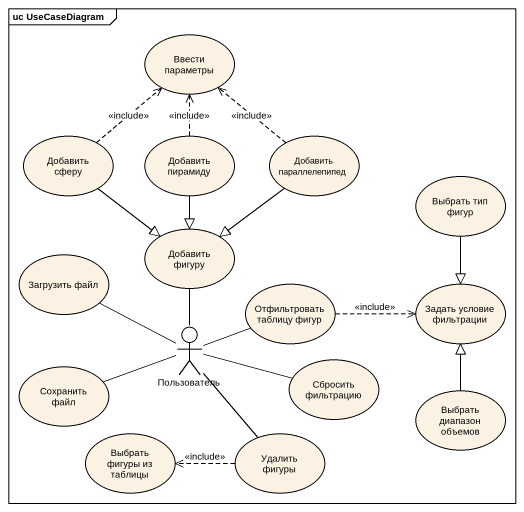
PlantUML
@startuml
mainframe uc UseCaseDiagram
usecase "Ввести параметры" as Ввести_параметры
usecase "Добавить сферу" as Добавить_сферу
usecase "Добавить пирамиду" as Добавить_пирамиду
usecase "Добавить параллелепипед" as Добавить_параллелепипед
usecase "Выбрать тип фигур" as Выбрать_тип_фигур
usecase "Добавить фигуру" as Добавить_фигуру
usecase "Загрузить файл" as Загрузить_файл
usecase "Отфильтровать таблицу фигур" as Отфильтровать_таблицу_фигур
usecase "Задать условие фильтрации" as Задать_условие_фильтрации
actor Пользователь
usecase "Сбросить фильтрацию" as Сбросить_фильтрацию
usecase "Сохранить файл" as Сохранить_файл
usecase "Выбрать диапазон объемов" as Выбрать_диапазон_объемов
usecase "Выбрать фигуры из таблицы" as Выбрать_фигуры_из_таблицы
usecase "Удалить фигуры" as Удалить_фигуры
Добавить_сферу .up.> Ввести_параметры : <<include>>
Добавить_сферу --|> Добавить_фигуру
Добавить_пирамиду .up.> Ввести_параметры : <<include>>
Добавить_пирамиду --|> Добавить_фигуру
Добавить_параллелепипед .up.> Ввести_параметры : <<include>>
Добавить_параллелепипед --|> Добавить_фигуру
Выбрать_тип_фигур --|> Задать_условие_фильтрации
Добавить_фигуру -- Пользователь
Загрузить_файл -- Пользователь
Отфильтровать_таблицу_фигур .right.> Задать_условие_фильтрации : <<include>>
Отфильтровать_таблицу_фигур -left- Пользователь
Сбросить_фильтрацию -left- Пользователь
Сохранить_файл -right- Пользователь
Выбрать_диапазон_объемов -up-|> Задать_условие_фильтрации
Удалить_фигуры -up- Пользователь
Удалить_фигуры .left.> Выбрать_фигуры_из_таблицы : <<include>>
@enduml
